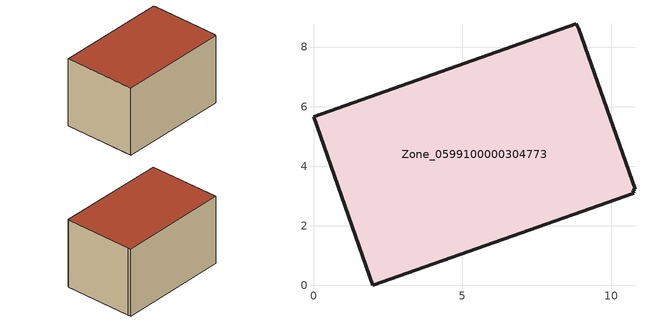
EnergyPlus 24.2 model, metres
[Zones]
Zone_0599100000304773
 floor ground (C_G): 8.81,8.79 8.9,8.61 10.79,3.22 10.72,3.2 10.76,3.09 1.99,0 0,5.65 z0
 wall outside (C_F): 8.9,8.61 8.81,8.79 0,5.65 1.99,0 10.76,3.09 10.72,3.2 10.79,3.22 8.9,8.61 z0:5.69
 roof outside (C_R): 10.79,3.22 8.9,8.61 8.81,8.79 0,5.65 1.99,0 10.76,3.09 10.72,3.2 z5.69
[BUILDING]
Pand.0599100000304773: North Axis=0; Terrain=City; Loads Convergence Tolerance Value=0.04; Temperature Convergence Tolerance Value=0.4; Solar Distribution=FullExterior; Maximum Number of Warmup Days=25; Minimum Number of Warmup Days=1
[Site:Location]
Rotterdam.The.Hague.AP_ZH_NLD Design_Conditions: Latitude=51.96; Longitude=4.45; Time Zone=1; Elevation=-4.5
[SITE:GROUNDTEMPERATURE:BUILDINGSURFACE]
18, 18, 18, 18, 18, 18, 18, 18, 18, 18, 18, 18
[MATERIAL] Thermal Absorptance=0.9; Solar Absorptance=0.7; Visible Absorptance=0.7
Name | Roughness | Thickness | Conductivity | Density | Specific Heat
G.TC.1946-1964 | MediumSmooth | 0.15 | 1 | 540 | 1210
F.TC.1946-1964 | Rough | 0.3 | 0.857143 | 1920 | 840
R.TC.1946-1964 | MediumRough | 0.2 | 0.235294 | 1500 | 1000
[CONSTRUCTION]
C_G: G.TC.1946-1964
C_F: F.TC.1946-1964
C_R: R.TC.1946-1964
[ZONE]
Zone_0599100000304773: Type=1; Multiplier=1; Ceiling Height=Autocalculate; Volume=Autocalculate; Floor Area=autocalculate; Part of Total Floor Area=Yes
[ZONEINFILTRATION:DESIGNFLOWRATE]
Infil_Zone_0599100000304773: Zone or ZoneList or Space or SpaceList=Zone_0599100000304773; Schedule=AlwaysOn; Design Flow Rate Calculation Method=Flow/Area; Flow Rate per Floor Area=0.003; Constant Term Coefficient=1; Temperature Term Coefficient=0; Velocity Term Coefficient=0; Velocity Squared Term Coefficient=0
[HVACTEMPLATE:ZONE:IDEALLOADSAIRSYSTEM]
Zone_0599100000304773: Maximum Heating Supply Air Temperature=50; Minimum Cooling Supply Air Temperature=13; Maximum Heating Supply Air Humidity Ratio=0.0156; Minimum Cooling Supply Air Humidity Ratio=0.0077; Heating Limit=NoLimit; Cooling Limit=NoLimit; Dehumidification Control Type=ConstantSensibleHeatRatio; Cooling Sensible Heat Ratio=0.7; Dehumidification Setpoint=60; Humidification Control Type=None; Humidification Setpoint=30; Outdoor Air Method=None; Outdoor Air Flow Rate per Person=0.00944; Outdoor Air Flow Rate per Zone Floor Area=0; Outdoor Air Flow Rate per Zone=0; Demand Controlled Ventilation Type=None; Outdoor Air Economizer Type=NoEconomizer; Heat Recovery Type=None; Sensible Heat Recovery Effectiveness=0.7; Latent Heat Recovery Effectiveness=0.65
[ZONECONTROL:THERMOSTAT]
ThermostatControl_Zone_0599100000304773: Zone or ZoneList=Zone_0599100000304773; Control Type Schedule=DualSetpointControlType; Control 1=Thermostat_Zone_0599100000304773; Temperature Difference Between Cutout And Setpoint=0
[THERMOSTATSETPOINT:DUALSETPOINT]
Thermostat_Zone_0599100000304773: Heating Setpoint Temperature Schedule=HeatingSetpoint_Zone_0599100000304773; Cooling Setpoint Temperature Schedule=CoolingSetpoint_Zone_0599100000304773
[SCHEDULE:COMPACT]
HeatingSetpoint_Zone_0599100000304773: Through: 12/31, For: AllDays, Until: 24:00, 21
CoolingSetpoint_Zone_0599100000304773: Through: 12/31, For: AllDays, Until: 24:00, 24
DualSetpointControlType: Through: 12/31, For: AllDays, Until: 24:00, 4
AlwaysOn: Through: 12/31, For: AllDays, Until: 24:00, 1
